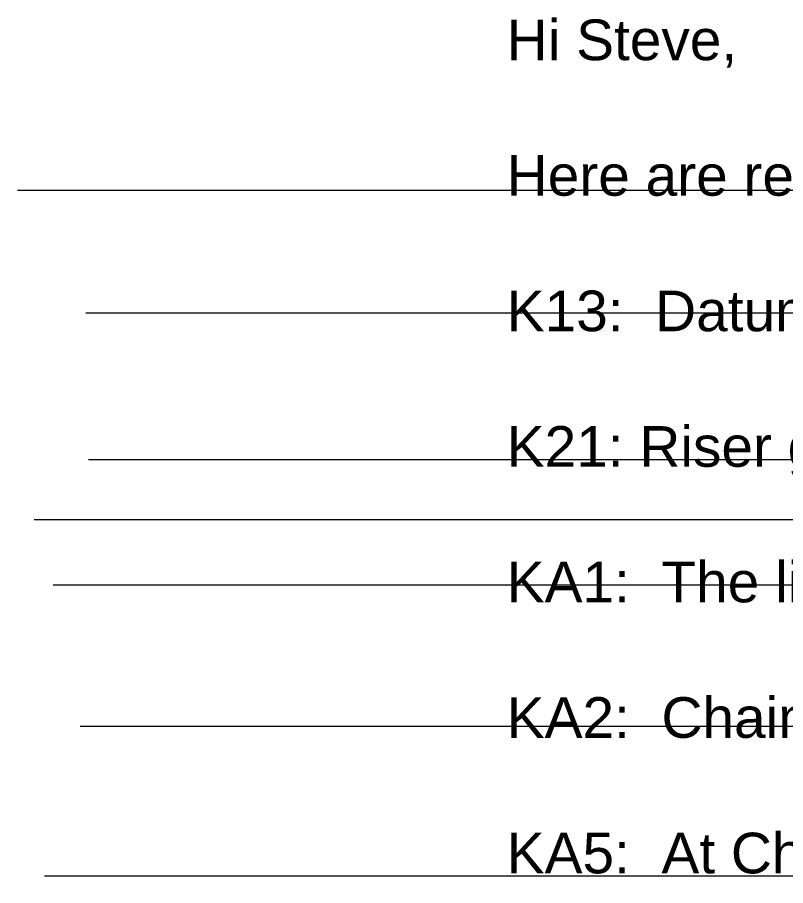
# Model space of a CAD drawing. Header units: millimetres. Extents: x -14733841 to 49759505, y -172413 to 1425285150.
# Drawn here: x -14733841 to -5401857, y 5174440 to 15724447 of the extents above; entities that cross this region are included whole.
import ezdxf

# ---------------------------------------------------------------- set-up
doc = ezdxf.new("R2010")
doc.units = ezdxf.units.MM
doc.layers.get('0').update_dxf_attribs({"lineweight": 0})
doc.styles.get("Standard").update_dxf_attribs({"font": 'arial.ttf'})

msp = doc.modelspace()

# ---------------------------------------------------------------- linework, layer by layer
at = {"color": 32, "lineweight": 0, "true_color": 0xcd6928}
for p, q in [((-14733841, 13624952), (48895956, 13624952)), ((-13903341, 12133792), (49726456, 12133792)), ((-13870292, 10350281), (49759505, 10350281)), ((-14531270, 9623665), (49098526, 9623665)), ((-14299928, 8830993), (49329869, 8830993)), ((-13969439, 7113537), (49660358, 7113537)), ((-14405210, 5291710), (49224586, 5291710))]:
    msp.add_line(p, q, dxfattribs=at)

# ---------------------------------------------------------------- texts
at = {"lineweight": 0, "insert": (-8789716, 15698155), "char_height": 493940.495, "width": 57603081.06, "attachment_point": 1}
msp.add_mtext('Hi Steve,\\P\\PHere are revisions to the Plots K13; K21; KA1; KA2 and KA5.\\P\\PK13:  Datum should be 145 not 45\\P\\PK21: Riser goes right through the text at change 44 (only correct this if its easy)\\P\\PKA1:  The lines (risers) to show the water are much too heavy.\\P\\PKA2:  Chainage 274 there is an incorrect elevation plotted at ground level.\\P\\PKA5:  At Chainage 160.31 there is a case of the offset mixing up the correct sequence.  Shots 12017 and 12018 must be reversed.  I have done this and attach an updated data file.\\P\\P', dxfattribs=at)

doc.saveas('drawing.dxf')
